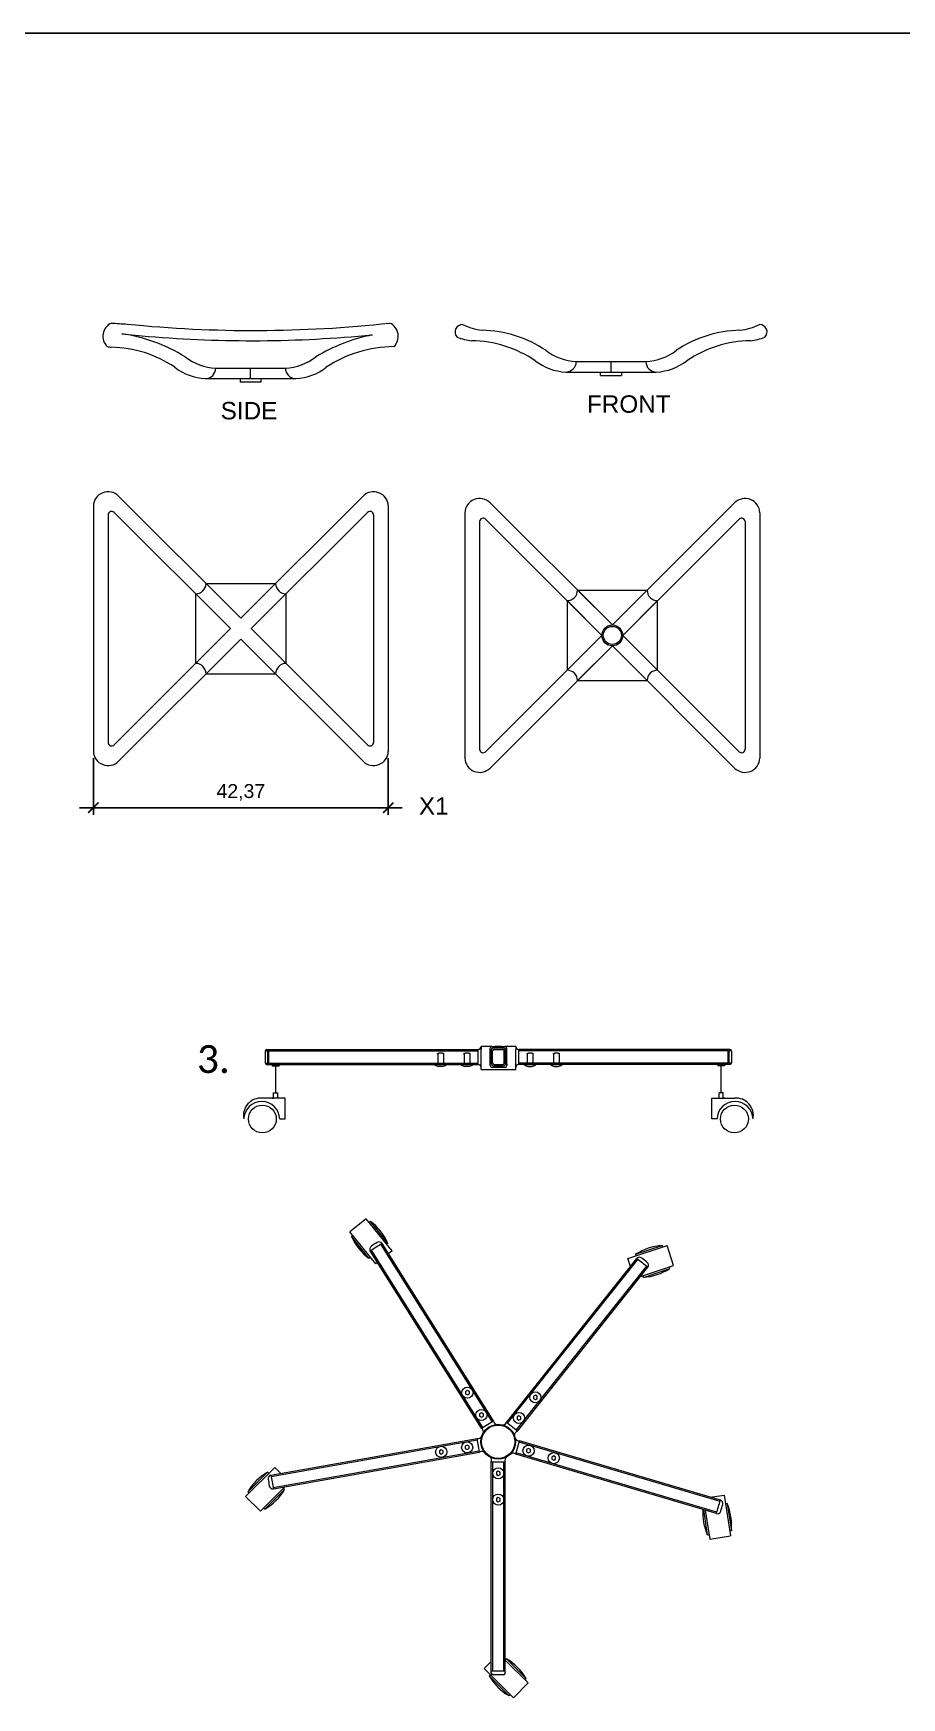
# Model space of a CAD drawing. Header units: centimetres. Extents: x 1044 to 2692, y 1454 to 1973.
# Drawn here: x 1329.6 to 1454.3, y 1733.8 to 1973 of the extents above; entities that cross this region are included whole.
import ezdxf

# ---------------------------------------------------------------- set-up
doc = ezdxf.new("R2010")
doc.units = ezdxf.units.CM
for name, color, linetype, lineweight in [('A-ANNO-DIMS', 8, 'Continuous', 9), ('A-FURN', 3, 'Continuous', 20), ('inserimento viti', 8, 'Continuous', 18)]:
    doc.layers.add(name, color=color, linetype=linetype, lineweight=lineweight)
doc.layers.add('G-ANNO-TEXT', color=3, linetype='Continuous')
doc.layers.add('mobili', color=7, linetype='Continuous')
doc.styles.get("Standard").update_dxf_attribs({"font": 'arial.ttf'})
doc.styles.add('stile2', font='calibril.ttf', dxfattribs={"height": 0.5})
doc.dimstyles.new('giulia', dxfattribs={"dimtxt": 2, "dimasz": 1.5, "dimexe": 1, "dimexo": 1, "dimgap": 1, "dimtad": 1, "dimtxsty": 'Standard', "dimblk": 'ARCHTICK', "dimcen": 2.5, "dimdle": 2, "dimadec": 0, "dimazin": 0, "dimtfac": 1, "dimtmove": 0, "dimatfit": 3, "dimldrblk": 'ARCHTICK', "dimfxl": 1, "dimarcsym": 0})

# ---------------------------------------------------------------- blocks, each defined once
blk = doc.blocks.new('_ArchTick')
at = {"color": 0, "linetype": 'ByBlock', "const_width": 0.15}
blk.add_lwpolyline([(-0.5, -0.5), (0.5, 0.5)], dxfattribs=at)
blk = doc.blocks.new('*D58')
at = {"layer": 'A-ANNO-DIMS', "color": 0, "lineweight": -2, "transparency": 16777216}
for p, q in [((1338.18, 1868.82), (1338.18, 1860.72)), ((1380.55, 1868.82), (1380.55, 1860.72)), ((1336.18, 1861.72), (1382.55, 1861.72))]:
    blk.add_line(p, q, dxfattribs=at)
at = {"layer": 'Defpoints', "color": 0, "transparency": 16777216}
for p in [(1338.18, 1869.82), (1380.55, 1869.82), (1380.55, 1861.72)]:
    blk.add_point(p, dxfattribs=at)
at = {"layer": 'A-ANNO-DIMS', "color": 0, "lineweight": -2, "transparency": 16777216, "xscale": 1.5, "yscale": 1.5, "zscale": 1.5, "rotation": 180}
blk.add_blockref('_ArchTick', (1338.18, 1861.72), dxfattribs=at)
at = {"layer": 'A-ANNO-DIMS', "color": 0, "lineweight": -2, "transparency": 16777216, "xscale": 1.5, "yscale": 1.5, "zscale": 1.5}
blk.add_blockref('_ArchTick', (1380.55, 1861.72), dxfattribs=at)
at = {"layer": 'A-ANNO-DIMS', "color": 0, "transparency": 16777216, "insert": (1359.37, 1863.93), "char_height": 2, "attachment_point": 5}
blk.add_mtext('42,37', dxfattribs=at)

msp = doc.modelspace()

# ---------------------------------------------------------------- linework, layer by layer
at = {"layer": 'A-FURN'}
for p, q in [((1355.764, 1924.909), (1365.764, 1924.909)), ((1360.764, 1923.409), (1360.764, 1924.909)), ((1406.057, 1924.347), (1419.057, 1924.347)), ((1407.557, 1925.847), (1417.557, 1925.847)), ((1411.057, 1923.847), (1411.057, 1924.347)), ((1411.057, 1923.847), (1414.057, 1923.847)), ((1412.557, 1924.347), (1412.557, 1925.847)), ((1414.057, 1924.347), (1414.057, 1923.847)), ((1354.264, 1923.409), (1367.264, 1923.409)), ((1359.264, 1923.409), (1359.264, 1922.909)), ((1362.264, 1922.909), (1359.264, 1922.909)), ((1362.264, 1923.409), (1362.264, 1922.909)), ((1338.184, 1905.099), (1338.184, 1869.819)), ((1359.369, 1888.959), (1341.804, 1906.524)), ((1376.934, 1906.524), (1359.369, 1888.959)), ((1380.554, 1905.099), (1380.554, 1869.819)), ((1412.74, 1887.987), (1395.175, 1905.552)), ((1430.305, 1905.552), (1412.74, 1887.987)), ((1340.304, 1903.817), (1340.304, 1871.101)), ((1357.869, 1887.459), (1341.157, 1904.171)), ((1360.869, 1887.459), (1377.58, 1904.171)), ((1378.434, 1903.817), (1378.434, 1871.101)), ((1391.555, 1904.127), (1391.555, 1868.847)), ((1393.675, 1902.845), (1393.675, 1870.129)), ((1411.24, 1886.487), (1394.529, 1903.198)), ((1414.24, 1886.487), (1430.952, 1903.198)), ((1431.805, 1902.845), (1431.805, 1870.129)), ((1433.925, 1904.127), (1433.925, 1868.847)), ((1352.869, 1892.459), (1352.869, 1882.459)), ((1354.369, 1893.959), (1364.369, 1893.959)), ((1359.369, 1888.959), (1364.369, 1893.959)), ((1365.869, 1882.459), (1365.869, 1892.459)), ((1407.74, 1892.987), (1417.74, 1892.987)), ((1412.74, 1887.987), (1407.74, 1892.987)), ((1412.74, 1887.987), (1417.74, 1892.987)), ((1406.24, 1891.487), (1406.24, 1881.487)), ((1411.24, 1886.487), (1406.24, 1891.487)), ((1414.24, 1886.487), (1419.24, 1891.487)), ((1419.24, 1881.487), (1419.24, 1891.487)), ((1357.869, 1887.459), (1341.157, 1870.748)), ((1359.369, 1885.959), (1341.804, 1868.394)), ((1359.369, 1885.959), (1376.934, 1868.394)), ((1360.869, 1887.459), (1377.58, 1870.748)), ((1411.24, 1886.487), (1394.529, 1869.776)), ((1411.24, 1886.487), (1406.24, 1881.487)), ((1414.24, 1886.487), (1419.24, 1881.487)), ((1414.24, 1886.487), (1430.952, 1869.776)), ((1412.74, 1884.987), (1395.175, 1867.422)), ((1412.74, 1884.987), (1407.74, 1879.987)), ((1412.74, 1884.987), (1417.74, 1879.987)), ((1412.74, 1884.987), (1430.305, 1867.422)), ((1354.369, 1880.959), (1364.369, 1880.959)), ((1407.74, 1879.987), (1417.74, 1879.987)), ((1362.874, 1826.732), (1362.874, 1825.061)), ((1362.879, 1826.782), (1363.224, 1826.782)), ((1363.124, 1826.982), (1393.464, 1826.982)), ((1363.224, 1825.011), (1363.224, 1826.782)), ((1363.374, 1824.811), (1363.374, 1826.982)), ((1363.374, 1826.782), (1393.464, 1826.782)), ((1393.464, 1824.811), (1393.464, 1826.982)), ((1395.424, 1827.397), (1393.874, 1827.397)), ((1393.874, 1827.397), (1393.874, 1826.982)), ((1393.874, 1824.097), (1393.874, 1826.982)), ((1395.174, 1824.647), (1395.174, 1827.147)), ((1395.374, 1824.847), (1395.374, 1826.947)), ((1395.424, 1827.397), (1397.324, 1827.397)), ((1395.54, 1825.02), (1395.54, 1826.773)), ((1395.624, 1827.197), (1397.124, 1827.197)), ((1395.748, 1826.982), (1397.001, 1826.982)), ((1396.874, 1827.397), (1395.874, 1827.397)), ((1397.209, 1825.02), (1397.209, 1826.773)), ((1398.874, 1827.397), (1397.324, 1827.397)), ((1397.374, 1824.847), (1397.374, 1826.947)), ((1397.574, 1824.647), (1397.574, 1827.147)), ((1398.874, 1827.397), (1398.874, 1826.982)), ((1398.874, 1824.097), (1398.874, 1826.982)), ((1429.624, 1826.982), (1399.284, 1826.982)), ((1399.284, 1824.811), (1399.284, 1826.982)), ((1429.374, 1826.782), (1399.284, 1826.782)), ((1429.374, 1824.811), (1429.374, 1826.982)), ((1429.869, 1826.782), (1429.524, 1826.782)), ((1429.524, 1825.011), (1429.524, 1826.782)), ((1429.874, 1826.732), (1429.874, 1825.061)), ((1362.879, 1825.011), (1363.224, 1825.011)), ((1363.124, 1824.811), (1393.464, 1824.811)), ((1363.374, 1825.011), (1393.464, 1825.011)), ((1364.874, 1824.811), (1363.874, 1824.811)), ((1363.874, 1824.811), (1363.874, 1824.611)), ((1363.874, 1824.611), (1364.874, 1824.611)), ((1364.874, 1824.811), (1364.874, 1824.611)), ((1393.874, 1824.097), (1398.874, 1824.097)), ((1395.174, 1824.647), (1395.174, 1824.897)), ((1397.324, 1824.397), (1395.424, 1824.397)), ((1395.624, 1824.597), (1397.124, 1824.597)), ((1395.748, 1824.811), (1397.001, 1824.811)), ((1397.209, 1825.229), (1397.209, 1825.02)), ((1397.374, 1825.097), (1397.374, 1824.847)), ((1397.574, 1824.897), (1397.574, 1824.647)), ((1429.374, 1825.011), (1399.284, 1825.011)), ((1429.624, 1824.811), (1399.284, 1824.811)), ((1427.874, 1824.811), (1427.874, 1824.611)), ((1428.874, 1824.611), (1427.874, 1824.611)), ((1428.874, 1824.811), (1428.874, 1824.611)), ((1429.869, 1825.011), (1429.524, 1825.011)), ((1364.074, 1819.978), (1364.074, 1820.761)), ((1364.074, 1820.761), (1364.674, 1820.761)), ((1364.674, 1819.978), (1364.674, 1820.761)), ((1428.074, 1819.978), (1428.074, 1820.761)), ((1428.674, 1820.761), (1428.074, 1820.761)), ((1428.674, 1819.978), (1428.674, 1820.761)), ((1365.714, 1819.978), (1362.464, 1819.978)), ((1363.874, 1819.978), (1364.074, 1819.978)), ((1365.714, 1816.978), (1365.714, 1819.978)), ((1427.035, 1819.978), (1430.285, 1819.978)), ((1427.035, 1816.978), (1427.035, 1819.978)), ((1428.874, 1819.978), (1428.674, 1819.978)), ((1364.964, 1816.978), (1365.714, 1816.978)), ((1427.785, 1816.978), (1427.035, 1816.978)), ((1377.367, 1802.626), (1375.032, 1800.741)), ((1381.085, 1798.02), (1377.367, 1802.626)), ((1377.982, 1802.262), (1377.787, 1802.105)), ((1380.495, 1799.15), (1377.982, 1802.262)), ((1378.751, 1796.136), (1375.032, 1800.741)), ((1375.259, 1800.063), (1375.453, 1800.22)), ((1377.771, 1796.951), (1375.259, 1800.063)), ((1380.495, 1799.15), (1380.3, 1798.993)), ((1377.771, 1796.951), (1377.966, 1797.108)), ((1393.955, 1772.524), (1377.966, 1798.009)), ((1394.125, 1772.63), (1378.138, 1798.111)), ((1395.48, 1773.48), (1379.494, 1798.961)), ((1395.65, 1773.587), (1379.66, 1799.072)), ((1381.085, 1798.02), (1380.577, 1797.61)), ((1397.527, 1773.357), (1416.267, 1796.912)), ((1397.684, 1773.232), (1416.421, 1796.784)), ((1414.984, 1796.905), (1420.6, 1798.777)), ((1415.361, 1795.774), (1414.984, 1796.905)), ((1416.091, 1797.538), (1419.885, 1798.803)), ((1416.091, 1797.538), (1416.17, 1797.301)), ((1419.885, 1798.803), (1419.964, 1798.566)), ((1421.548, 1795.931), (1420.6, 1798.777)), ((1379.01, 1796.345), (1378.751, 1796.136)), ((1398.936, 1772.236), (1417.667, 1795.781)), ((1399.093, 1772.111), (1417.828, 1795.662)), ((1416.777, 1794.341), (1421.548, 1795.931)), ((1417.197, 1794.217), (1417.118, 1794.455)), ((1417.197, 1794.217), (1420.992, 1795.482)), ((1420.992, 1795.482), (1420.913, 1795.72)), ((1393.955, 1772.524), (1395.65, 1773.587)), ((1399.093, 1772.111), (1397.527, 1773.357)), ((1363.689, 1765.788), (1393.304, 1771.064)), ((1363.729, 1765.592), (1393.339, 1770.867)), ((1393.665, 1769.096), (1393.304, 1771.064)), ((1398.852, 1768.806), (1399.426, 1770.722)), ((1428.208, 1761.988), (1399.369, 1770.53)), ((1428.27, 1762.178), (1399.426, 1770.722)), ((1364.01, 1764.017), (1393.63, 1769.293)), ((1364.04, 1763.819), (1393.665, 1769.096)), ((1427.702, 1760.26), (1398.852, 1768.806)), ((1427.759, 1760.452), (1398.909, 1768.998)), ((1364.239, 1766.899), (1360.054, 1762.713)), ((1363.179, 1766.192), (1360.35, 1763.363)), ((1363.179, 1766.192), (1363.356, 1766.015)), ((1364.239, 1766.899), (1365.099, 1766.039)), ((1395.349, 1737.34), (1395.349, 1767.68)), ((1395.349, 1767.68), (1397.349, 1767.68)), ((1395.549, 1737.59), (1395.549, 1767.68)), ((1397.149, 1737.59), (1397.149, 1767.68)), ((1397.349, 1737.34), (1397.349, 1767.68)), ((1360.35, 1763.363), (1360.527, 1763.187)), ((1365.698, 1764.115), (1362.175, 1760.592)), ((1365.654, 1763.717), (1362.825, 1760.889)), ((1365.654, 1763.717), (1365.477, 1763.894)), ((1360.054, 1762.713), (1362.175, 1760.592)), ((1362.825, 1760.889), (1362.648, 1761.065)), ((1426.818, 1762.608), (1428.786, 1762.915)), ((1428.786, 1762.915), (1429.699, 1757.067)), ((1429.226, 1761.719), (1428.979, 1761.68)), ((1429.226, 1761.719), (1429.843, 1757.767)), ((1425.824, 1760.817), (1426.385, 1757.227)), ((1426.09, 1760.738), (1426.735, 1756.604)), ((1426.385, 1757.227), (1426.632, 1757.265)), ((1426.735, 1756.604), (1429.699, 1757.067)), ((1429.843, 1757.767), (1429.596, 1757.728)), ((1397.523, 1739.391), (1397.346, 1739.214)), ((1397.523, 1739.391), (1400.351, 1736.563)), ((1394.341, 1737.977), (1395.349, 1738.985)), ((1394.341, 1737.977), (1398.527, 1733.791)), ((1395.048, 1736.916), (1395.225, 1737.093)), ((1397.349, 1737.59), (1395.349, 1737.59)), ((1397.099, 1737.09), (1395.599, 1737.09)), ((1397.349, 1739.212), (1400.648, 1735.913)), ((1395.048, 1736.916), (1397.876, 1734.088)), ((1398.527, 1733.791), (1400.648, 1735.913)), ((1400.351, 1736.563), (1400.175, 1736.386)), ((1397.876, 1734.088), (1398.053, 1734.265))]:
    msp.add_line(p, q, dxfattribs=at)
at = {"layer": 'A-FURN', "color": 8}
for p, q in [((1387.66, 1826.28), (1387.66, 1824.811)), ((1388.469, 1826.296), (1388.469, 1824.811)), ((1391.441, 1826.28), (1391.441, 1824.811)), ((1392.25, 1826.296), (1392.25, 1824.811)), ((1400.512, 1826.28), (1400.512, 1824.811)), ((1401.322, 1826.296), (1401.322, 1824.811)), ((1404.292, 1826.28), (1404.292, 1824.811)), ((1405.102, 1826.296), (1405.102, 1824.811)), ((1388.859, 1824.811), (1387.258, 1824.811)), ((1387.258, 1824.811), (1387.258, 1824.732)), ((1388.329, 1824.535), (1387.789, 1824.535)), ((1388.859, 1824.811), (1388.859, 1824.732)), ((1392.64, 1824.809), (1391.037, 1824.809)), ((1391.037, 1824.809), (1391.037, 1824.73)), ((1392.109, 1824.533), (1391.568, 1824.533)), ((1392.64, 1824.809), (1392.64, 1824.73)), ((1400.108, 1824.809), (1401.712, 1824.809)), ((1400.108, 1824.809), (1400.108, 1824.73)), ((1400.64, 1824.533), (1401.181, 1824.533)), ((1401.712, 1824.809), (1401.712, 1824.73)), ((1403.888, 1824.809), (1405.492, 1824.809)), ((1403.888, 1824.809), (1403.888, 1824.73)), ((1404.42, 1824.533), (1404.961, 1824.533)), ((1405.492, 1824.809), (1405.492, 1824.73))]:
    msp.add_line(p, q, dxfattribs=at)
for points in [[(1387.66, 1826.28), (1387.651, 1826.288), (1387.644, 1826.307), (1387.639, 1826.327), (1387.638, 1826.338), (1387.635, 1826.358), (1387.637, 1826.37), (1387.641, 1826.377), (1387.647, 1826.385), (1387.654, 1826.391), (1387.664, 1826.397), (1387.706, 1826.413), (1387.738, 1826.425), (1387.773, 1826.435), (1387.815, 1826.448), (1387.837, 1826.455), (1387.862, 1826.464), (1387.888, 1826.473), (1387.909, 1826.478), (1387.944, 1826.486), (1387.973, 1826.493), (1388.005, 1826.497), (1388.05, 1826.5), (1388.076, 1826.499), (1388.132, 1826.498), (1388.178, 1826.494), (1388.195, 1826.49), (1388.235, 1826.482), (1388.26, 1826.477), (1388.298, 1826.467), (1388.33, 1826.462), (1388.355, 1826.452), (1388.373, 1826.447), (1388.395, 1826.441), (1388.41, 1826.437), (1388.434, 1826.427), (1388.449, 1826.421), (1388.465, 1826.415), (1388.473, 1826.406), (1388.478, 1826.395), (1388.482, 1826.381), (1388.485, 1826.367), (1388.486, 1826.359), (1388.486, 1826.338), (1388.484, 1826.319), (1388.48, 1826.308), (1388.471, 1826.298), (1388.469, 1826.296)], [(1391.441, 1826.28), (1391.432, 1826.288), (1391.425, 1826.307), (1391.42, 1826.327), (1391.419, 1826.338), (1391.416, 1826.358), (1391.418, 1826.37), (1391.422, 1826.377), (1391.428, 1826.385), (1391.435, 1826.391), (1391.445, 1826.397), (1391.487, 1826.413), (1391.519, 1826.425), (1391.554, 1826.435), (1391.596, 1826.448), (1391.618, 1826.455), (1391.643, 1826.464), (1391.669, 1826.473), (1391.69, 1826.478), (1391.725, 1826.486), (1391.754, 1826.493), (1391.786, 1826.497), (1391.831, 1826.5), (1391.857, 1826.499), (1391.913, 1826.498), (1391.959, 1826.494), (1391.976, 1826.49), (1392.016, 1826.482), (1392.041, 1826.477), (1392.079, 1826.467), (1392.111, 1826.462), (1392.136, 1826.452), (1392.154, 1826.447), (1392.176, 1826.441), (1392.191, 1826.437), (1392.215, 1826.427), (1392.23, 1826.421), (1392.246, 1826.415), (1392.254, 1826.406), (1392.259, 1826.395), (1392.263, 1826.381), (1392.266, 1826.367), (1392.267, 1826.359), (1392.267, 1826.338), (1392.265, 1826.319), (1392.261, 1826.308), (1392.252, 1826.298), (1392.25, 1826.296)], [(1400.512, 1826.28), (1400.504, 1826.288), (1400.497, 1826.307), (1400.492, 1826.327), (1400.491, 1826.338), (1400.488, 1826.358), (1400.49, 1826.37), (1400.494, 1826.377), (1400.5, 1826.385), (1400.507, 1826.391), (1400.517, 1826.397), (1400.558, 1826.413), (1400.591, 1826.425), (1400.626, 1826.435), (1400.667, 1826.448), (1400.69, 1826.455), (1400.715, 1826.464), (1400.741, 1826.473), (1400.761, 1826.478), (1400.797, 1826.486), (1400.826, 1826.493), (1400.858, 1826.497), (1400.903, 1826.5), (1400.929, 1826.499), (1400.985, 1826.498), (1401.03, 1826.494), (1401.048, 1826.49), (1401.088, 1826.482), (1401.113, 1826.477), (1401.151, 1826.467), (1401.183, 1826.462), (1401.208, 1826.452), (1401.226, 1826.447), (1401.248, 1826.441), (1401.262, 1826.437), (1401.286, 1826.427), (1401.302, 1826.421), (1401.318, 1826.415), (1401.326, 1826.406), (1401.331, 1826.395), (1401.335, 1826.381), (1401.338, 1826.367), (1401.339, 1826.359), (1401.339, 1826.338), (1401.337, 1826.319), (1401.333, 1826.308), (1401.324, 1826.298), (1401.322, 1826.296)], [(1404.292, 1826.28), (1404.284, 1826.288), (1404.277, 1826.307), (1404.272, 1826.327), (1404.271, 1826.338), (1404.268, 1826.358), (1404.27, 1826.37), (1404.274, 1826.377), (1404.28, 1826.385), (1404.287, 1826.391), (1404.297, 1826.397), (1404.338, 1826.413), (1404.371, 1826.425), (1404.406, 1826.435), (1404.447, 1826.448), (1404.47, 1826.455), (1404.495, 1826.464), (1404.521, 1826.473), (1404.541, 1826.478), (1404.577, 1826.486), (1404.606, 1826.493), (1404.638, 1826.497), (1404.683, 1826.5), (1404.709, 1826.499), (1404.765, 1826.498), (1404.81, 1826.494), (1404.828, 1826.49), (1404.868, 1826.482), (1404.893, 1826.477), (1404.931, 1826.467), (1404.963, 1826.462), (1404.988, 1826.452), (1405.006, 1826.447), (1405.028, 1826.441), (1405.042, 1826.437), (1405.066, 1826.427), (1405.082, 1826.421), (1405.098, 1826.415), (1405.106, 1826.406), (1405.111, 1826.395), (1405.115, 1826.381), (1405.118, 1826.367), (1405.119, 1826.359), (1405.119, 1826.338), (1405.117, 1826.319), (1405.113, 1826.308), (1405.104, 1826.298), (1405.102, 1826.296)]]:
    msp.add_lwpolyline(points, dxfattribs=at)
for points in [[(1391.927, 1777.951), (1391.656, 1777.794), (1391.656, 1777.482), (1391.927, 1777.325), (1392.198, 1777.482), (1392.198, 1777.794)], [(1401.678, 1777.28), (1401.407, 1777.124), (1401.407, 1776.811), (1401.678, 1776.655), (1401.949, 1776.811), (1401.949, 1777.124)], [(1393.936, 1774.749), (1393.665, 1774.592), (1393.665, 1774.28), (1393.936, 1774.123), (1394.207, 1774.28), (1394.207, 1774.592)], [(1399.325, 1774.322), (1399.054, 1774.166), (1399.054, 1773.853), (1399.325, 1773.697), (1399.596, 1773.853), (1399.596, 1774.166)], [(1388.158, 1769.444), (1387.887, 1769.288), (1387.887, 1768.975), (1388.158, 1768.818), (1388.429, 1768.975), (1388.429, 1769.288)], [(1391.881, 1770.098), (1391.61, 1769.942), (1391.61, 1769.629), (1391.881, 1769.473), (1392.152, 1769.629), (1392.152, 1769.942)], [(1400.701, 1769.609), (1400.43, 1769.452), (1400.43, 1769.139), (1400.701, 1768.983), (1400.971, 1769.139), (1400.971, 1769.452)], [(1404.326, 1768.54), (1404.056, 1768.384), (1404.056, 1768.071), (1404.326, 1767.915), (1404.597, 1768.071), (1404.597, 1768.384)], [(1396.349, 1766.363), (1396.078, 1766.207), (1396.078, 1765.894), (1396.349, 1765.738), (1396.62, 1765.894), (1396.62, 1766.207)], [(1396.349, 1762.583), (1396.078, 1762.427), (1396.078, 1762.114), (1396.349, 1761.958), (1396.62, 1762.114), (1396.62, 1762.427)]]:
    msp.add_lwpolyline(points, close=True, dxfattribs=at)
at = {"layer": 'A-FURN'}
for centre, radius in [((1412.74, 1886.487), 1.5), ((1412.74, 1886.487), 1.3), ((1362.464, 1816.978), 2), ((1430.285, 1816.978), 2), ((1396.349, 1770.59), 2.5), ((1396.349, 1770.59), 2.4)]:
    msp.add_circle(centre, radius, dxfattribs=at)
at = {"layer": 'A-FURN', "color": 8}
for centre in [(1391.927, 1777.638), (1401.678, 1776.968), (1393.936, 1774.436), (1399.325, 1774.01), (1391.881, 1769.786), (1388.158, 1769.131), (1400.701, 1769.296), (1404.326, 1768.227), (1396.349, 1766.05), (1396.349, 1762.27)]:
    msp.add_circle(centre, 0.801, dxfattribs=at)
at = {"layer": 'A-FURN'}
for centre, radius, start, end in [((1341.634, 1929.495), 2.085, 114.69514, 225.96925), ((1360.768, 2219.587), 288.892, 266.02937, 266.48264), ((1361.199, 2109.609), 179.291, 264.18819, 276.26517), ((1379.894, 1929.495), 2.085, 314.03075, 65.30486), ((1391.205, 1930.112), 1.061, 88.32307, 225), ((1395.095, 1939.128), 8.843, 244.12386, 263.13152), ((1430.019, 1939.128), 8.843, 276.86848, 295.87614), ((1433.909, 1930.112), 1.061, 315, 91.67693), ((1338.685, 1905.786), 24.32, 58.5321, 81.47255), ((1360.764, 2101.423), 172.578, 263.85503, 265.12487), ((1360.954, 2106.261), 177.414, 265.19677, 275.58579), ((1383.215, 1905.037), 25.152, 101.44998, 121.29939), ((1393.595, 1937.628), 8.843, 249.19921, 263.13152), ((1392.241, 1911.989), 16.862, 55.99157, 88.99449), ((1393.741, 1913.489), 16.862, 55.99157, 88.99449), ((1431.372, 1913.489), 16.862, 91.00551, 124.00843), ((1432.872, 1911.989), 16.862, 91.00551, 124.00843), ((1431.519, 1937.628), 8.843, 276.86848, 290.80079), ((1341.802, 1936.69), 8.843, 259.46366, 263.13152), ((1340.449, 1911.051), 16.862, 55.99157, 88.99449), ((1356.156, 1932.711), 7.812, 232.31492, 267.12967), ((1365.373, 1932.711), 7.812, 272.87033, 307.68508), ((1381.464, 1910.281), 17.715, 90.38977, 123.64503), ((1406.448, 1932.149), 7.812, 232.31492, 267.12967), ((1407.948, 1933.649), 7.812, 232.31492, 267.12967), ((1417.165, 1933.649), 7.812, 272.87033, 307.68508), ((1418.665, 1932.149), 7.812, 272.87033, 307.68508), ((1354.656, 1931.211), 7.812, 232.31492, 267.12967), ((1354.264, 1924.909), 1.5, 270, 0), ((1367.264, 1924.909), 1.5, 180, 270), ((1366.873, 1931.211), 7.812, 272.87033, 307.68508), ((1406.057, 1925.847), 1.5, 270, 0), ((1419.057, 1925.847), 1.5, 180, 270), ((1340.304, 1905.024), 2.121, 45, 177.97838), ((1378.434, 1905.024), 2.121, 2.02162, 135), ((1393.675, 1904.052), 2.121, 45, 177.97838), ((1431.805, 1904.052), 2.121, 2.02162, 135), ((1340.804, 1903.817), 0.5, 45, 180), ((1377.934, 1903.817), 0.5, 0, 135), ((1394.175, 1902.845), 0.5, 45, 180), ((1431.305, 1902.845), 0.5, 0, 135), ((1352.869, 1893.959), 1.5, 270, 360), ((1365.869, 1893.959), 1.5, 180, 270), ((1406.24, 1892.987), 1.5, 270, 360), ((1419.24, 1892.987), 1.5, 180, 270), ((1352.869, 1880.959), 1.5, 0, 90), ((1365.869, 1880.959), 1.5, 90, 180), ((1406.24, 1879.987), 1.5, 0, 90), ((1419.24, 1879.987), 1.5, 90, 180), ((1340.804, 1871.101), 0.5, 180, 315), ((1377.934, 1871.101), 0.5, 225, 0), ((1340.304, 1869.894), 2.121, 182.02162, 315), ((1378.434, 1869.894), 2.121, 225, 357.97838), ((1393.675, 1868.922), 2.121, 182.02162, 315), ((1394.175, 1870.129), 0.5, 180, 315), ((1431.805, 1868.922), 2.121, 225, 357.97838), ((1431.305, 1870.129), 0.5, 225, 0), ((1363.124, 1826.732), 0.25, 90, 180), ((1393.464, 1827.392), 0.41, 270, 0), ((1395.424, 1827.147), 0.25, 90, 180), ((1395.624, 1826.947), 0.25, 90, 180), ((1395.748, 1826.773), 0.209, 90, 180), ((1397.001, 1826.773), 0.209, 0, 90), ((1397.124, 1826.947), 0.25, 0, 90), ((1397.324, 1827.147), 0.25, 0, 90), ((1399.284, 1827.392), 0.41, 180, 270), ((1429.624, 1826.732), 0.25, 0, 90), ((1363.124, 1825.061), 0.25, 180, 270), ((1393.464, 1824.401), 0.41, 0, 90), ((1395.424, 1824.647), 0.25, 180, 270), ((1395.624, 1824.847), 0.25, 180, 270), ((1395.748, 1825.02), 0.209, 180, 270), ((1397.001, 1825.02), 0.209, 270, 0), ((1397.124, 1824.847), 0.25, 270, 0), ((1397.324, 1824.647), 0.25, 270, 0), ((1399.284, 1824.401), 0.41, 90, 180), ((1429.624, 1825.061), 0.25, 270, 0), ((1362.259, 1817.472), 2.514, 85.32581, 191.34599), ((1362.38, 1816.893), 2.586, 1.87832, 178.12168), ((1430.369, 1816.893), 2.586, 1.87832, 178.12168), ((1430.489, 1817.472), 2.514, 348.65401, 94.67419), ((1373.111, 1795.759), 8.125, 24.66801, 53.16807), ((1382.642, 1803.454), 8.125, 204.66801, 233.16807), ((1396.349, 1770.59), 33.5, 121.23619, 122.97249), ((1379.236, 1798.806), 0.5, 32.10434, 121.23619), ((1378.389, 1798.275), 0.5, 122.97249, 212.10434), ((1396.349, 1770.59), 33, 120.36784, 123.81491), ((1420.478, 1790.699), 8.125, 94.18492, 122.68498), ((1416.658, 1796.601), 0.5, 52.01696, 142.43456), ((1396.349, 1770.59), 33, 49.41239, 52.88545), ((1396.349, 1770.59), 33.5, 50.28112, 52.01696), ((1416.605, 1802.321), 8.125, 274.18492, 302.68498), ((1417.437, 1795.973), 0.5, 321.49633, 50.28112), ((1396.228, 1773.67), 0.585, 188.17585, 267.26217), ((1396.998, 1773.605), 0.585, 260.48789, 334.84358), ((1393.447, 1771.63), 0.585, 255.77082, 335.81041), ((1393.628, 1772.039), 0.585, 336.4687, 55.98393), ((1399.27, 1771.554), 0.585, 107.69382, 189.47702), ((1399.349, 1771.301), 0.585, 196.54354, 277.54781), ((1393.988, 1768.609), 0.585, 44.3576, 123.5194), ((1394.814, 1767.915), 0.585, 336.30305, 58.29669), ((1397.884, 1767.915), 0.585, 121.70331, 203.69695), ((1398.476, 1768.358), 0.585, 49.92457, 129.43688), ((1367.333, 1759.209), 8.125, 120.74997, 149.25003), ((1363.777, 1765.296), 0.5, 100.10005, 189.23215), ((1397.337, 1770.766), 34.004, 188.41481, 191.78529), ((1358.671, 1767.871), 8.125, 300.74997, 329.25003), ((1396.349, 1770.59), 33.5, 189.23215, 190.96795), ((1363.952, 1764.312), 0.5, 190.96795, 280.10005), ((1395.409, 1770.869), 33.98, 341.81365, 345.18643), ((1428.128, 1761.698), 0.5, 344.36852, 73.50062), ((1396.349, 1770.59), 33.5, 342.63271, 344.36852), ((1421.754, 1758.528), 8.125, 354.61997, 23.12004), ((1433.857, 1760.417), 8.125, 177.01248, 203.12004), ((1427.844, 1760.74), 0.5, 253.50062, 342.63271), ((1393.369, 1732.409), 8.125, 30.74997, 59.25003), ((1395.599, 1737.34), 0.25, 180, 270), ((1397.099, 1737.34), 0.25, 270, 0), ((1402.031, 1741.071), 8.125, 210.74997, 239.25003)]:
    msp.add_arc(centre, radius, start, end, dxfattribs=at)
at = {"layer": 'A-FURN', "color": 8}
for centre, radius, start, end in [((1388.059, 1826.078), 1.567, 239.25736, 260.0773), ((1388.059, 1826.078), 1.567, 279.9227, 300.74264), ((1391.839, 1826.078), 1.569, 239.25736, 260.0773), ((1391.839, 1826.078), 1.569, 279.9227, 300.74264), ((1400.91, 1826.078), 1.569, 239.25736, 260.0773), ((1400.91, 1826.078), 1.569, 279.9227, 300.74264), ((1404.69, 1826.078), 1.569, 239.25736, 260.0773), ((1404.69, 1826.078), 1.569, 279.9227, 300.74264)]:
    msp.add_arc(centre, radius, start, end, dxfattribs=at)
at = {"layer": 'inserimento viti'}
for p, q in [((1364.374, 1820.761), (1364.374, 1824.611)), ((1428.374, 1820.761), (1428.374, 1824.611))]:
    msp.add_line(p, q, dxfattribs=at)
at = {"layer": 'mobili'}
msp.add_line((1637.618, 1973.039), (1043.618, 1973.039), dxfattribs=at)

# ---------------------------------------------------------------- texts
at = {"layer": 'G-ANNO-TEXT', "attachment_point": 1, "style": 'stile2'}
for s, insert, char_height in [('{\\fArial|b0|i0|c0|p34;SIDE}', (1356.466, 1920.045), 2.5), ('{\\fArial|b0|i0|c0|p34;FRONT}', (1409.089, 1920.998), 2.5), ('{\\fArial|b0|i0|c0|p34;X1}', (1384.951, 1863.222), 2.5), ('3.', (1353.062, 1827.589), 4)]:
    msp.add_mtext_dynamic_manual_height_columns(s, width=28.35749, gutter_width=2.5, heights=[0], dxfattribs=dict(at, insert=insert, char_height=char_height))

# ---------------------------------------------------------------- dimensions: what is measured, and where the dimension line sits
at = {"layer": 'A-ANNO-DIMS'}
dim = msp.add_linear_dim(base=(1380.554, 1861.724), p1=(1338.184, 1869.819), p2=(1380.554, 1869.819), dimstyle='giulia', dxfattribs=at)
dim.commit()
dim.dimension.update_dxf_attribs({"geometry": '*D58', "text_midpoint": (1359.369, 1863.925)})

doc.saveas('drawing.dxf')
